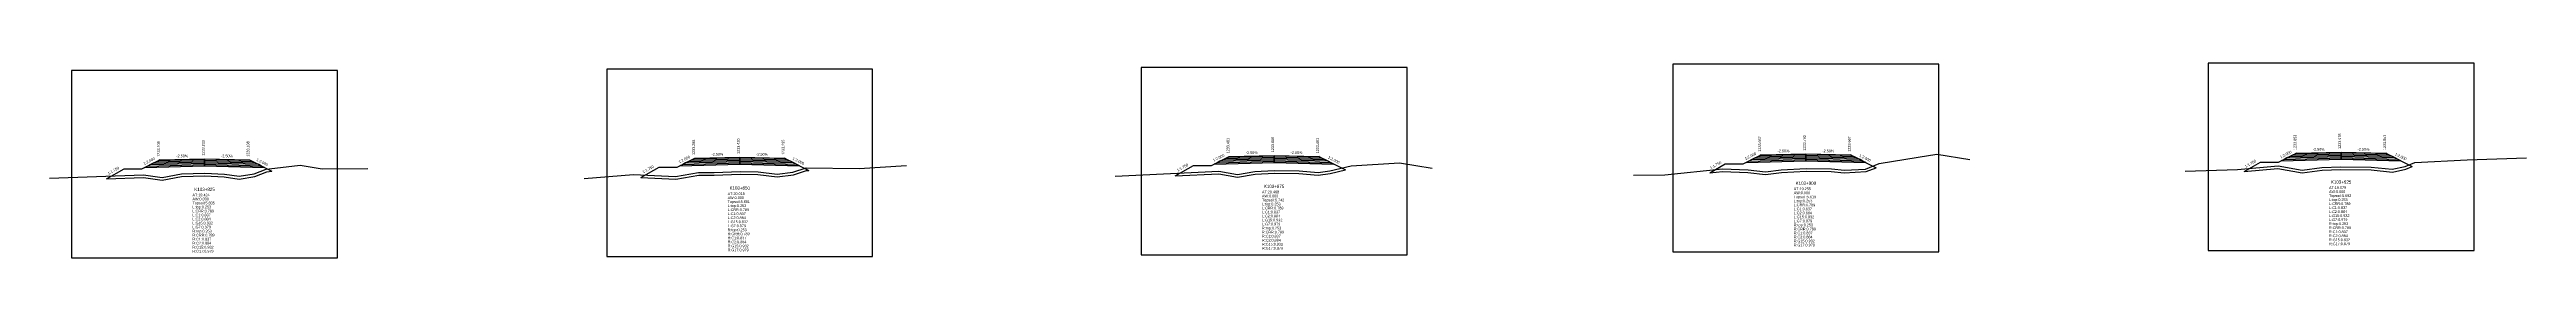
# Model space of a CAD drawing. Extents: x -7 to 78429, y 1189 to 1262.
# Drawn here: x 43836.9 to 44113.6, y 1222.1 to 1244 of the extents above; entities that cross this region are included whole.
import ezdxf
from ezdxf.enums import TextEntityAlignment as Align

# ---------------------------------------------------------------- set-up
doc = ezdxf.new("R2010")
doc.units = 0

msp = doc.modelspace()

# ---------------------------------------------------------------- linework, layer by layer
at = {"layer": 'A4_BORDER', "color": 7}
for points in [[(43839.341, 1222.135), (43869.041, 1222.135), (43869.041, 1243.135), (43839.341, 1243.135), (43839.341, 1222.135)], [(43899.119, 1222.277), (43928.819, 1222.277), (43928.819, 1243.277), (43899.119, 1243.277), (43899.119, 1222.277)], [(43958.81, 1222.468), (43988.51, 1222.468), (43988.51, 1243.468), (43958.81, 1243.468), (43958.81, 1222.468)], [(44018.215, 1222.823), (44047.915, 1222.823), (44047.915, 1243.823), (44018.215, 1243.823), (44018.215, 1222.823)], [(44078.004, 1222.958), (44107.704, 1222.958), (44107.704, 1243.958), (44078.004, 1243.958), (44078.004, 1222.958)]]:
    msp.add_lwpolyline(points, dxfattribs=at)
at = {"layer": 'CLEAR_GROUND', "color": 8}
for points in [[(43843.225, 1230.985), (43847.35, 1231.138), (43849.47, 1230.834), (43851.628, 1231.252), (43854.205, 1231.32), (43856.383, 1231.227), (43858.071, 1230.973), (43859.791, 1231.243), (43861.137, 1231.78), (43861.694, 1231.857)], [(43902.925, 1231.127), (43906.819, 1230.97), (43909.385, 1231.412), (43911.127, 1231.385), (43914.008, 1231.516), (43915.993, 1231.495), (43918.155, 1231.204), (43919.966, 1231.43), (43921.445, 1231.934), (43921.701, 1231.929)], [(43962.625, 1231.318), (43967.472, 1231.554), (43969.557, 1231.181), (43971.542, 1231.508), (43973.689, 1231.623), (43976.437, 1231.588), (43978.594, 1231.403), (43979.931, 1231.599), (43981.629, 1231.996)], [(44022.325, 1231.673), (44023.745, 1231.827), (44026.59, 1231.708), (44028.558, 1231.473), (44030.329, 1231.704), (44033.104, 1231.859), (44035.892, 1231.806), (44037.357, 1231.676), (44039.796, 1231.796), (44040.913, 1232.243)], [(44082.025, 1231.808), (44085.793, 1232.156), (44088.515, 1231.663), (44090.735, 1231.971), (44092.834, 1232.031), (44096.213, 1231.984), (44098.577, 1231.754), (44100.088, 1232.082), (44100.808, 1232.376)]]:
    msp.add_lwpolyline(points, dxfattribs=at)
at = {"layer": 'DESIGN_ROAD_TRIMMED', "color": 1}
for points in [[(43843.225, 1230.985), (43845.191, 1232.108), (43847.191, 1232.108), (43849.191, 1233.108), (43849.191, 1233.108), (43849.086, 1233.055), (43849.086, 1233.055), (43848.77, 1232.897), (43848.77, 1232.897), (43848.454, 1232.74), (43848.454, 1232.74), (43848.139, 1232.582), (43848.139, 1232.582), (43847.823, 1232.424), (43847.823, 1232.424), (43847.507, 1232.266), (43854.191, 1232.433), (43854.191, 1232.583), (43854.191, 1232.583), (43854.191, 1232.733), (43854.191, 1232.733), (43854.191, 1232.883), (43854.191, 1232.883), (43854.191, 1233.033), (43854.191, 1233.033), (43854.191, 1233.183), (43854.191, 1233.183), (43854.191, 1233.233), (43854.191, 1233.233), (43854.191, 1233.233), (43854.191, 1233.233), (43854.191, 1233.233), (43854.191, 1233.183), (43854.191, 1233.183), (43854.191, 1233.033), (43854.191, 1233.033), (43854.191, 1232.883), (43854.191, 1232.883), (43854.191, 1232.733), (43854.191, 1232.733), (43854.191, 1232.583), (43854.191, 1232.583), (43854.191, 1232.433), (43860.876, 1232.266), (43860.56, 1232.424), (43860.56, 1232.424), (43860.244, 1232.582), (43860.244, 1232.582), (43859.928, 1232.74), (43859.928, 1232.74), (43859.612, 1232.897), (43859.612, 1232.897), (43859.297, 1233.055), (43859.297, 1233.055), (43859.191, 1233.108), (43859.191, 1233.108), (43861.694, 1231.857)], [(43902.925, 1231.127), (43904.969, 1232.295), (43906.969, 1232.295), (43908.969, 1233.295), (43908.969, 1233.295), (43908.864, 1233.242), (43908.864, 1233.242), (43908.548, 1233.084), (43908.548, 1233.084), (43908.233, 1232.927), (43908.233, 1232.927), (43907.917, 1232.769), (43907.917, 1232.769), (43907.601, 1232.611), (43907.601, 1232.611), (43907.285, 1232.453), (43913.969, 1232.62), (43913.969, 1232.77), (43913.969, 1232.77), (43913.969, 1232.92), (43913.969, 1232.92), (43913.969, 1233.07), (43913.969, 1233.07), (43913.969, 1233.22), (43913.969, 1233.22), (43913.969, 1233.37), (43913.969, 1233.37), (43913.969, 1233.42), (43913.969, 1233.42), (43913.969, 1233.42), (43913.969, 1233.42), (43913.969, 1233.42), (43913.969, 1233.37), (43913.969, 1233.37), (43913.969, 1233.22), (43913.969, 1233.22), (43913.969, 1233.07), (43913.969, 1233.07), (43913.969, 1232.92), (43913.969, 1232.92), (43913.969, 1232.77), (43913.969, 1232.77), (43913.969, 1232.62), (43920.654, 1232.453), (43920.338, 1232.611), (43920.338, 1232.611), (43920.022, 1232.769), (43920.022, 1232.769), (43919.706, 1232.927), (43919.706, 1232.927), (43919.391, 1233.084), (43919.391, 1233.084), (43919.075, 1233.242), (43919.075, 1233.242), (43918.969, 1233.295), (43918.969, 1233.295), (43921.701, 1231.929)], [(43962.625, 1231.318), (43964.66, 1232.481), (43966.66, 1232.481), (43968.66, 1233.481), (43968.66, 1233.481), (43968.555, 1233.428), (43968.555, 1233.428), (43968.239, 1233.27), (43968.239, 1233.27), (43967.923, 1233.113), (43967.923, 1233.113), (43967.607, 1232.955), (43967.607, 1232.955), (43967.292, 1232.797), (43967.292, 1232.797), (43966.976, 1232.639), (43973.66, 1232.806), (43973.66, 1232.956), (43973.66, 1232.956), (43973.66, 1233.106), (43973.66, 1233.106), (43973.66, 1233.256), (43973.66, 1233.256), (43973.66, 1233.406), (43973.66, 1233.406), (43973.66, 1233.556), (43973.66, 1233.556), (43973.66, 1233.606), (43973.66, 1233.606), (43973.66, 1233.606), (43973.66, 1233.606), (43973.66, 1233.606), (43973.66, 1233.556), (43973.66, 1233.556), (43973.66, 1233.406), (43973.66, 1233.406), (43973.66, 1233.256), (43973.66, 1233.256), (43973.66, 1233.106), (43973.66, 1233.106), (43973.66, 1232.956), (43973.66, 1232.956), (43973.66, 1232.806), (43980.344, 1232.639), (43980.028, 1232.797), (43980.028, 1232.797), (43979.713, 1232.955), (43979.713, 1232.955), (43979.397, 1233.113), (43979.397, 1233.113), (43979.081, 1233.27), (43979.081, 1233.27), (43978.765, 1233.428), (43978.765, 1233.428), (43978.66, 1233.481), (43978.66, 1233.481), (43981.629, 1231.996)], [(44022.325, 1231.673), (44024.065, 1232.667), (44026.065, 1232.667), (44028.065, 1233.667), (44028.065, 1233.667), (44027.959, 1233.614), (44027.959, 1233.614), (44027.644, 1233.456), (44027.644, 1233.456), (44027.328, 1233.299), (44027.328, 1233.299), (44027.012, 1233.141), (44027.012, 1233.141), (44026.696, 1232.983), (44026.696, 1232.983), (44026.38, 1232.825), (44033.065, 1232.992), (44033.065, 1233.142), (44033.065, 1233.142), (44033.065, 1233.292), (44033.065, 1233.292), (44033.065, 1233.442), (44033.065, 1233.442), (44033.065, 1233.592), (44033.065, 1233.592), (44033.065, 1233.742), (44033.065, 1233.742), (44033.065, 1233.792), (44033.065, 1233.792), (44033.065, 1233.792), (44033.065, 1233.792), (44033.065, 1233.792), (44033.065, 1233.742), (44033.065, 1233.742), (44033.065, 1233.592), (44033.065, 1233.592), (44033.065, 1233.442), (44033.065, 1233.442), (44033.065, 1233.292), (44033.065, 1233.292), (44033.065, 1233.142), (44033.065, 1233.142), (44033.065, 1232.992), (44039.749, 1232.825), (44039.433, 1232.983), (44039.433, 1232.983), (44039.117, 1233.141), (44039.117, 1233.141), (44038.801, 1233.299), (44038.801, 1233.299), (44038.486, 1233.456), (44038.486, 1233.456), (44038.17, 1233.614), (44038.17, 1233.614), (44038.065, 1233.667), (44038.065, 1233.667), (44040.913, 1232.243)], [(44082.025, 1231.808), (44083.854, 1232.853), (44085.854, 1232.853), (44087.854, 1233.853), (44087.854, 1233.853), (44087.749, 1233.8), (44087.749, 1233.8), (44087.433, 1233.642), (44087.433, 1233.642), (44087.117, 1233.485), (44087.117, 1233.485), (44086.802, 1233.327), (44086.802, 1233.327), (44086.486, 1233.169), (44086.486, 1233.169), (44086.17, 1233.011), (44092.854, 1233.178), (44092.854, 1233.328), (44092.854, 1233.328), (44092.854, 1233.478), (44092.854, 1233.478), (44092.854, 1233.628), (44092.854, 1233.628), (44092.854, 1233.778), (44092.854, 1233.778), (44092.854, 1233.928), (44092.854, 1233.928), (44092.854, 1233.978), (44092.854, 1233.978), (44092.854, 1233.978), (44092.854, 1233.978), (44092.854, 1233.978), (44092.854, 1233.928), (44092.854, 1233.928), (44092.854, 1233.778), (44092.854, 1233.778), (44092.854, 1233.628), (44092.854, 1233.628), (44092.854, 1233.478), (44092.854, 1233.478), (44092.854, 1233.328), (44092.854, 1233.328), (44092.854, 1233.178), (44099.539, 1233.011), (44099.223, 1233.169), (44099.223, 1233.169), (44098.907, 1233.327), (44098.907, 1233.327), (44098.591, 1233.485), (44098.591, 1233.485), (44098.275, 1233.642), (44098.275, 1233.642), (44097.96, 1233.8), (44097.96, 1233.8), (44097.854, 1233.853), (44097.854, 1233.853), (44100.808, 1232.376)]]:
    msp.add_lwpolyline(points, dxfattribs=at)
at = {"layer": 'FINISHED_ROAD', "color": 2}
for points in [[(43845.191, 1232.108), (43847.191, 1232.108), (43849.191, 1233.108), (43849.191, 1233.108), (43854.191, 1233.233), (43859.191, 1233.108), (43859.191, 1233.108)], [(43904.969, 1232.295), (43906.969, 1232.295), (43908.969, 1233.295), (43908.969, 1233.295), (43913.969, 1233.42), (43918.969, 1233.295), (43918.969, 1233.295)], [(43964.66, 1232.481), (43966.66, 1232.481), (43968.66, 1233.481), (43968.66, 1233.481), (43973.66, 1233.606), (43978.66, 1233.481), (43978.66, 1233.481)], [(44024.065, 1232.667), (44026.065, 1232.667), (44028.065, 1233.667), (44028.065, 1233.667), (44033.065, 1233.792), (44038.065, 1233.667), (44038.065, 1233.667)], [(44083.854, 1232.853), (44085.854, 1232.853), (44087.854, 1233.853), (44087.854, 1233.853), (44092.854, 1233.978), (44097.854, 1233.853), (44097.854, 1233.853)]]:
    msp.add_lwpolyline(points, dxfattribs=at)
at = {"layer": 'LAYER_0', "color": 4}
for points in [[(43849.191, 1233.108), (43849.086, 1233.055), (43854.191, 1233.183), (43854.191, 1233.233)], [(43908.969, 1233.295), (43908.864, 1233.242), (43913.969, 1233.37), (43913.969, 1233.42)], [(43968.66, 1233.481), (43968.555, 1233.428), (43973.66, 1233.556), (43973.66, 1233.606)], [(44028.065, 1233.667), (44027.959, 1233.614), (44033.065, 1233.742), (44033.065, 1233.792)], [(44087.854, 1233.853), (44087.749, 1233.8), (44092.854, 1233.928), (44092.854, 1233.978)]]:
    msp.add_lwpolyline(points, dxfattribs=at)
at = {"layer": 'LAYER_1', "color": 4}
for points in [[(43849.086, 1233.055), (43848.77, 1232.897), (43854.191, 1233.033), (43854.191, 1233.183)], [(43908.864, 1233.242), (43908.548, 1233.084), (43913.969, 1233.22), (43913.969, 1233.37)], [(43968.555, 1233.428), (43968.239, 1233.27), (43973.66, 1233.406), (43973.66, 1233.556)], [(44027.959, 1233.614), (44027.644, 1233.456), (44033.065, 1233.592), (44033.065, 1233.742)], [(44087.749, 1233.8), (44087.433, 1233.642), (44092.854, 1233.778), (44092.854, 1233.928)]]:
    msp.add_lwpolyline(points, dxfattribs=at)
at = {"layer": 'LAYER_10', "color": 6}
for points in [[(43860.244, 1232.582), (43860.56, 1232.424), (43854.191, 1232.583), (43854.191, 1232.733)], [(43920.022, 1232.769), (43920.338, 1232.611), (43913.969, 1232.77), (43913.969, 1232.92)], [(43979.713, 1232.955), (43980.028, 1232.797), (43973.66, 1232.956), (43973.66, 1233.106)], [(44039.117, 1233.141), (44039.433, 1232.983), (44033.065, 1233.142), (44033.065, 1233.292)], [(44098.907, 1233.327), (44099.223, 1233.169), (44092.854, 1233.328), (44092.854, 1233.478)]]:
    msp.add_lwpolyline(points, dxfattribs=at)
at = {"layer": 'LAYER_11', "color": 6}
for points in [[(43860.56, 1232.424), (43860.876, 1232.266), (43854.191, 1232.433), (43854.191, 1232.583)], [(43920.338, 1232.611), (43920.654, 1232.453), (43913.969, 1232.62), (43913.969, 1232.77)], [(43980.028, 1232.797), (43980.344, 1232.639), (43973.66, 1232.806), (43973.66, 1232.956)], [(44039.433, 1232.983), (44039.749, 1232.825), (44033.065, 1232.992), (44033.065, 1233.142)], [(44099.223, 1233.169), (44099.539, 1233.011), (44092.854, 1233.178), (44092.854, 1233.328)]]:
    msp.add_lwpolyline(points, dxfattribs=at)
at = {"layer": 'LAYER_2', "color": 4}
for points in [[(43848.77, 1232.897), (43848.454, 1232.74), (43854.191, 1232.883), (43854.191, 1233.033)], [(43908.548, 1233.084), (43908.233, 1232.927), (43913.969, 1233.07), (43913.969, 1233.22)], [(43968.239, 1233.27), (43967.923, 1233.113), (43973.66, 1233.256), (43973.66, 1233.406)], [(44027.644, 1233.456), (44027.328, 1233.299), (44033.065, 1233.442), (44033.065, 1233.592)], [(44087.433, 1233.642), (44087.117, 1233.485), (44092.854, 1233.628), (44092.854, 1233.778)]]:
    msp.add_lwpolyline(points, dxfattribs=at)
at = {"layer": 'LAYER_3', "color": 4}
for points in [[(43848.454, 1232.74), (43848.139, 1232.582), (43854.191, 1232.733), (43854.191, 1232.883)], [(43908.233, 1232.927), (43907.917, 1232.769), (43913.969, 1232.92), (43913.969, 1233.07)], [(43967.923, 1233.113), (43967.607, 1232.955), (43973.66, 1233.106), (43973.66, 1233.256)], [(44027.328, 1233.299), (44027.012, 1233.141), (44033.065, 1233.292), (44033.065, 1233.442)], [(44087.117, 1233.485), (44086.802, 1233.327), (44092.854, 1233.478), (44092.854, 1233.628)]]:
    msp.add_lwpolyline(points, dxfattribs=at)
at = {"layer": 'LAYER_4', "color": 4}
for points in [[(43848.139, 1232.582), (43847.823, 1232.424), (43854.191, 1232.583), (43854.191, 1232.733)], [(43907.917, 1232.769), (43907.601, 1232.611), (43913.969, 1232.77), (43913.969, 1232.92)], [(43967.607, 1232.955), (43967.292, 1232.797), (43973.66, 1232.956), (43973.66, 1233.106)], [(44027.012, 1233.141), (44026.696, 1232.983), (44033.065, 1233.142), (44033.065, 1233.292)], [(44086.802, 1233.327), (44086.486, 1233.169), (44092.854, 1233.328), (44092.854, 1233.478)]]:
    msp.add_lwpolyline(points, dxfattribs=at)
at = {"layer": 'LAYER_5', "color": 4}
for points in [[(43847.823, 1232.424), (43847.507, 1232.266), (43854.191, 1232.433), (43854.191, 1232.583)], [(43907.601, 1232.611), (43907.285, 1232.453), (43913.969, 1232.62), (43913.969, 1232.77)], [(43967.292, 1232.797), (43966.976, 1232.639), (43973.66, 1232.806), (43973.66, 1232.956)], [(44026.696, 1232.983), (44026.38, 1232.825), (44033.065, 1232.992), (44033.065, 1233.142)], [(44086.486, 1233.169), (44086.17, 1233.011), (44092.854, 1233.178), (44092.854, 1233.328)]]:
    msp.add_lwpolyline(points, dxfattribs=at)
at = {"layer": 'LAYER_6', "color": 6}
for points in [[(43859.191, 1233.108), (43859.297, 1233.055), (43854.191, 1233.183), (43854.191, 1233.233)], [(43918.969, 1233.295), (43919.075, 1233.242), (43913.969, 1233.37), (43913.969, 1233.42)], [(43978.66, 1233.481), (43978.765, 1233.428), (43973.66, 1233.556), (43973.66, 1233.606)], [(44038.065, 1233.667), (44038.17, 1233.614), (44033.065, 1233.742), (44033.065, 1233.792)], [(44097.854, 1233.853), (44097.96, 1233.8), (44092.854, 1233.928), (44092.854, 1233.978)]]:
    msp.add_lwpolyline(points, dxfattribs=at)
at = {"layer": 'LAYER_7', "color": 6}
for points in [[(43859.297, 1233.055), (43859.612, 1232.897), (43854.191, 1233.033), (43854.191, 1233.183)], [(43919.075, 1233.242), (43919.391, 1233.084), (43913.969, 1233.22), (43913.969, 1233.37)], [(43978.765, 1233.428), (43979.081, 1233.27), (43973.66, 1233.406), (43973.66, 1233.556)], [(44038.17, 1233.614), (44038.486, 1233.456), (44033.065, 1233.592), (44033.065, 1233.742)], [(44097.96, 1233.8), (44098.275, 1233.642), (44092.854, 1233.778), (44092.854, 1233.928)]]:
    msp.add_lwpolyline(points, dxfattribs=at)
at = {"layer": 'LAYER_8', "color": 6}
for points in [[(43859.612, 1232.897), (43859.928, 1232.74), (43854.191, 1232.883), (43854.191, 1233.033)], [(43919.391, 1233.084), (43919.706, 1232.927), (43913.969, 1233.07), (43913.969, 1233.22)], [(43979.081, 1233.27), (43979.397, 1233.113), (43973.66, 1233.256), (43973.66, 1233.406)], [(44038.486, 1233.456), (44038.801, 1233.299), (44033.065, 1233.442), (44033.065, 1233.592)], [(44098.275, 1233.642), (44098.591, 1233.485), (44092.854, 1233.628), (44092.854, 1233.778)]]:
    msp.add_lwpolyline(points, dxfattribs=at)
at = {"layer": 'LAYER_9', "color": 6}
for points in [[(43859.928, 1232.74), (43860.244, 1232.582), (43854.191, 1232.733), (43854.191, 1232.883)], [(43919.706, 1232.927), (43920.022, 1232.769), (43913.969, 1232.92), (43913.969, 1233.07)], [(43979.397, 1233.113), (43979.713, 1232.955), (43973.66, 1233.106), (43973.66, 1233.256)], [(44038.801, 1233.299), (44039.117, 1233.141), (44033.065, 1233.292), (44033.065, 1233.442)], [(44098.591, 1233.485), (44098.907, 1233.327), (44092.854, 1233.478), (44092.854, 1233.628)]]:
    msp.add_lwpolyline(points, dxfattribs=at)
at = {"layer": 'NATURAL_GROUND', "color": 3}
for points in [[(43836.871, 1231.049), (43847.365, 1231.439), (43849.462, 1231.139), (43851.595, 1231.552), (43854.207, 1231.621), (43856.411, 1231.526), (43858.07, 1231.277), (43859.711, 1231.535), (43861.06, 1232.073), (43862.021, 1232.205), (43864.851, 1232.53), (43867.317, 1232.129), (43872.435, 1232.156)], [(43896.608, 1231.035), (43902.121, 1231.46), (43906.799, 1231.271), (43909.361, 1231.713), (43911.122, 1231.686), (43914.002, 1231.816), (43916.014, 1231.795), (43918.156, 1231.507), (43919.898, 1231.724), (43921.397, 1232.235), (43927.301, 1232.134), (43932.596, 1232.497)], [(43955.909, 1231.292), (43967.491, 1231.856), (43969.559, 1231.486), (43971.509, 1231.807), (43973.683, 1231.924), (43976.452, 1231.888), (43978.585, 1231.705), (43979.875, 1231.894), (43982.283, 1232.458), (43987.685, 1232.777), (43991.316, 1232.181)], [(44013.804, 1231.385), (44017.294, 1231.43), (44023.735, 1232.128), (44026.615, 1232.008), (44028.557, 1231.776), (44030.302, 1232.003), (44033.099, 1232.16), (44035.909, 1232.106), (44037.363, 1231.977), (44039.732, 1232.094), (44041.259, 1232.705), (44045.622, 1233.409), (44047.71, 1233.758), (44051.383, 1233.174)], [(44075.42, 1231.845), (44081.273, 1232.04), (44085.806, 1232.459), (44088.521, 1231.967), (44090.71, 1232.271), (44092.832, 1232.331), (44096.229, 1232.284), (44098.559, 1232.058), (44099.999, 1232.37), (44101.091, 1232.816), (44106.935, 1233.104), (44113.559, 1233.334)]]:
    msp.add_lwpolyline(points, dxfattribs=at)
at = {"layer": 'STRUCTURE_LEFT', "color": 4}
for points in [[(43849.191, 1233.108), (43849.086, 1233.055), (43849.086, 1233.055), (43848.77, 1232.897), (43848.77, 1232.897), (43848.454, 1232.74), (43848.454, 1232.74), (43848.139, 1232.582), (43848.139, 1232.582), (43847.823, 1232.424), (43847.823, 1232.424), (43847.507, 1232.266), (43854.191, 1232.433), (43854.191, 1232.583), (43854.191, 1232.583), (43854.191, 1232.733), (43854.191, 1232.733), (43854.191, 1232.883), (43854.191, 1232.883), (43854.191, 1233.033), (43854.191, 1233.033), (43854.191, 1233.183), (43854.191, 1233.183), (43854.191, 1233.233), (43854.191, 1233.233)], [(43908.969, 1233.295), (43908.864, 1233.242), (43908.864, 1233.242), (43908.548, 1233.084), (43908.548, 1233.084), (43908.233, 1232.927), (43908.233, 1232.927), (43907.917, 1232.769), (43907.917, 1232.769), (43907.601, 1232.611), (43907.601, 1232.611), (43907.285, 1232.453), (43913.969, 1232.62), (43913.969, 1232.77), (43913.969, 1232.77), (43913.969, 1232.92), (43913.969, 1232.92), (43913.969, 1233.07), (43913.969, 1233.07), (43913.969, 1233.22), (43913.969, 1233.22), (43913.969, 1233.37), (43913.969, 1233.37), (43913.969, 1233.42), (43913.969, 1233.42)], [(43968.66, 1233.481), (43968.555, 1233.428), (43968.555, 1233.428), (43968.239, 1233.27), (43968.239, 1233.27), (43967.923, 1233.113), (43967.923, 1233.113), (43967.607, 1232.955), (43967.607, 1232.955), (43967.292, 1232.797), (43967.292, 1232.797), (43966.976, 1232.639), (43973.66, 1232.806), (43973.66, 1232.956), (43973.66, 1232.956), (43973.66, 1233.106), (43973.66, 1233.106), (43973.66, 1233.256), (43973.66, 1233.256), (43973.66, 1233.406), (43973.66, 1233.406), (43973.66, 1233.556), (43973.66, 1233.556), (43973.66, 1233.606), (43973.66, 1233.606)], [(44028.065, 1233.667), (44027.959, 1233.614), (44027.959, 1233.614), (44027.644, 1233.456), (44027.644, 1233.456), (44027.328, 1233.299), (44027.328, 1233.299), (44027.012, 1233.141), (44027.012, 1233.141), (44026.696, 1232.983), (44026.696, 1232.983), (44026.38, 1232.825), (44033.065, 1232.992), (44033.065, 1233.142), (44033.065, 1233.142), (44033.065, 1233.292), (44033.065, 1233.292), (44033.065, 1233.442), (44033.065, 1233.442), (44033.065, 1233.592), (44033.065, 1233.592), (44033.065, 1233.742), (44033.065, 1233.742), (44033.065, 1233.792), (44033.065, 1233.792)], [(44087.854, 1233.853), (44087.749, 1233.8), (44087.749, 1233.8), (44087.433, 1233.642), (44087.433, 1233.642), (44087.117, 1233.485), (44087.117, 1233.485), (44086.802, 1233.327), (44086.802, 1233.327), (44086.486, 1233.169), (44086.486, 1233.169), (44086.17, 1233.011), (44092.854, 1233.178), (44092.854, 1233.328), (44092.854, 1233.328), (44092.854, 1233.478), (44092.854, 1233.478), (44092.854, 1233.628), (44092.854, 1233.628), (44092.854, 1233.778), (44092.854, 1233.778), (44092.854, 1233.928), (44092.854, 1233.928), (44092.854, 1233.978), (44092.854, 1233.978)]]:
    msp.add_lwpolyline(points, dxfattribs=at)
at = {"layer": 'STRUCTURE_RIGHT', "color": 6}
for points in [[(43854.191, 1233.233), (43854.191, 1233.233), (43854.191, 1233.183), (43854.191, 1233.183), (43854.191, 1233.033), (43854.191, 1233.033), (43854.191, 1232.883), (43854.191, 1232.883), (43854.191, 1232.733), (43854.191, 1232.733), (43854.191, 1232.583), (43854.191, 1232.583), (43854.191, 1232.433), (43860.876, 1232.266), (43860.56, 1232.424), (43860.56, 1232.424), (43860.244, 1232.582), (43860.244, 1232.582), (43859.928, 1232.74), (43859.928, 1232.74), (43859.612, 1232.897), (43859.612, 1232.897), (43859.297, 1233.055), (43859.297, 1233.055), (43859.191, 1233.108)], [(43913.969, 1233.42), (43913.969, 1233.42), (43913.969, 1233.37), (43913.969, 1233.37), (43913.969, 1233.22), (43913.969, 1233.22), (43913.969, 1233.07), (43913.969, 1233.07), (43913.969, 1232.92), (43913.969, 1232.92), (43913.969, 1232.77), (43913.969, 1232.77), (43913.969, 1232.62), (43920.654, 1232.453), (43920.338, 1232.611), (43920.338, 1232.611), (43920.022, 1232.769), (43920.022, 1232.769), (43919.706, 1232.927), (43919.706, 1232.927), (43919.391, 1233.084), (43919.391, 1233.084), (43919.075, 1233.242), (43919.075, 1233.242), (43918.969, 1233.295)], [(43973.66, 1233.606), (43973.66, 1233.606), (43973.66, 1233.556), (43973.66, 1233.556), (43973.66, 1233.406), (43973.66, 1233.406), (43973.66, 1233.256), (43973.66, 1233.256), (43973.66, 1233.106), (43973.66, 1233.106), (43973.66, 1232.956), (43973.66, 1232.956), (43973.66, 1232.806), (43980.344, 1232.639), (43980.028, 1232.797), (43980.028, 1232.797), (43979.713, 1232.955), (43979.713, 1232.955), (43979.397, 1233.113), (43979.397, 1233.113), (43979.081, 1233.27), (43979.081, 1233.27), (43978.765, 1233.428), (43978.765, 1233.428), (43978.66, 1233.481)], [(44033.065, 1233.792), (44033.065, 1233.792), (44033.065, 1233.742), (44033.065, 1233.742), (44033.065, 1233.592), (44033.065, 1233.592), (44033.065, 1233.442), (44033.065, 1233.442), (44033.065, 1233.292), (44033.065, 1233.292), (44033.065, 1233.142), (44033.065, 1233.142), (44033.065, 1232.992), (44039.749, 1232.825), (44039.433, 1232.983), (44039.433, 1232.983), (44039.117, 1233.141), (44039.117, 1233.141), (44038.801, 1233.299), (44038.801, 1233.299), (44038.486, 1233.456), (44038.486, 1233.456), (44038.17, 1233.614), (44038.17, 1233.614), (44038.065, 1233.667)], [(44092.854, 1233.978), (44092.854, 1233.978), (44092.854, 1233.928), (44092.854, 1233.928), (44092.854, 1233.778), (44092.854, 1233.778), (44092.854, 1233.628), (44092.854, 1233.628), (44092.854, 1233.478), (44092.854, 1233.478), (44092.854, 1233.328), (44092.854, 1233.328), (44092.854, 1233.178), (44099.539, 1233.011), (44099.223, 1233.169), (44099.223, 1233.169), (44098.907, 1233.327), (44098.907, 1233.327), (44098.591, 1233.485), (44098.591, 1233.485), (44098.275, 1233.642), (44098.275, 1233.642), (44097.96, 1233.8), (44097.96, 1233.8), (44097.854, 1233.853)]]:
    msp.add_lwpolyline(points, dxfattribs=at)

# ---------------------------------------------------------------- texts
at = {"layer": 'INFO_TEXT'}
for s, p in [('AT:19.424', (43852.841, 1229.035)), ('AW:0.000', (43852.841, 1228.585)), ('AT:20.015', (43912.619, 1229.177)), ('AW:0.000', (43912.619, 1228.727)), ('Topsoil:5.681', (43912.619, 1228.277)), ('AT:20.468', (43972.31, 1229.368)), ('AW:0.000', (43972.31, 1228.918)), ('Topsoil:5.742', (43972.31, 1228.468)), ('AT:19.255', (44031.715, 1229.723)), ('AW:0.000', (44031.715, 1229.273)), ('Topsoil:5.619', (44031.715, 1228.823)), ('L:top:0.253', (44031.715, 1228.373)), ('AT:19.079', (44091.504, 1229.858)), ('AW:0.000', (44091.504, 1229.408)), ('Topsoil:5.692', (44091.504, 1228.958)), ('L:top:0.253', (44091.504, 1228.508)), ('Topsoil:5.605', (43852.841, 1228.135)), ('L:top:0.253', (43852.841, 1227.685)), ('L:CRR:0.789', (43852.841, 1227.235)), ('L:C1:0.837', (43852.841, 1226.785)), ('L:C2:0.884', (43852.841, 1226.335)), ('L:G15:0.932', (43852.841, 1225.885)), ('L:G7:0.979', (43852.841, 1225.435)), ('L:top:0.253', (43912.619, 1227.827)), ('L:CRR:0.789', (43912.619, 1227.377)), ('L:C1:0.837', (43912.619, 1226.927)), ('L:C2:0.884', (43912.619, 1226.477)), ('L:G15:0.932', (43912.619, 1226.027)), ('L:G7:0.979', (43912.619, 1225.577)), ('L:top:0.253', (43972.31, 1228.018)), ('L:CRR:0.789', (43972.31, 1227.568)), ('L:C1:0.837', (43972.31, 1227.118)), ('L:C2:0.884', (43972.31, 1226.668)), ('L:G15:0.932', (43972.31, 1226.218)), ('L:G7:0.979', (43972.31, 1225.768)), ('L:CRR:0.789', (44031.715, 1227.923)), ('L:C1:0.837', (44031.715, 1227.473)), ('L:C2:0.884', (44031.715, 1227.023)), ('L:G15:0.932', (44031.715, 1226.573)), ('L:G7:0.979', (44031.715, 1226.123)), ('R:top:0.253', (44031.715, 1225.673)), ('L:CRR:0.789', (44091.504, 1228.058)), ('L:C1:0.837', (44091.504, 1227.608)), ('L:C2:0.884', (44091.504, 1227.158)), ('L:G15:0.932', (44091.504, 1226.708)), ('L:G7:0.979', (44091.504, 1226.258)), ('R:top:0.253', (44091.504, 1225.808)), ('R:top:0.253', (43852.841, 1224.985)), ('R:CRR:0.789', (43852.841, 1224.535)), ('R:C1:0.837', (43852.841, 1224.085)), ('R:C2:0.884', (43852.841, 1223.635)), ('R:G15:0.932', (43852.841, 1223.185)), ('R:G17:0.979', (43852.841, 1222.735)), ('R:top:0.253', (43912.619, 1225.127)), ('R:CRR:0.789', (43912.619, 1224.677)), ('R:C1:0.837', (43912.619, 1224.227)), ('R:C2:0.884', (43912.619, 1223.777)), ('R:G15:0.932', (43912.619, 1223.327)), ('R:G17:0.979', (43912.619, 1222.877)), ('R:top:0.253', (43972.31, 1225.318)), ('R:CRR:0.789', (43972.31, 1224.868)), ('R:C1:0.837', (43972.31, 1224.418)), ('R:C2:0.884', (43972.31, 1223.968)), ('R:G15:0.932', (43972.31, 1223.518)), ('R:G17:0.979', (43972.31, 1223.068)), ('R:CRR:0.789', (44031.715, 1225.223)), ('R:C1:0.837', (44031.715, 1224.773)), ('R:C2:0.884', (44031.715, 1224.323)), ('R:G15:0.932', (44031.715, 1223.873)), ('R:G17:0.979', (44031.715, 1223.423)), ('R:CRR:0.789', (44091.504, 1225.358)), ('R:C1:0.837', (44091.504, 1224.908)), ('R:C2:0.884', (44091.504, 1224.458)), ('R:G15:0.932', (44091.504, 1224.008)), ('R:G17:0.979', (44091.504, 1223.558))]:
    msp.add_text(s, height=0.3, dxfattribs=at).set_placement(p)
at = {"layer": 'LEFT_TEXT_H'}
for s, p in [('1233.108', (43849.191, 1233.468)), ('1233.295', (43908.969, 1233.655)), ('1233.481', (43968.66, 1233.841)), ('1233.667', (44028.065, 1234.027)), ('1233.853', (44087.854, 1234.213))]:
    msp.add_text(s, height=0.3, rotation=90, dxfattribs=at).set_placement(p)
at = {"layer": 'POINT_TEXT_H'}
for s, p in [('1233.233', (43854.191, 1233.593)), ('1233.420', (43913.969, 1233.78)), ('1233.606', (43973.66, 1233.966)), ('1233.792', (44033.065, 1234.152)), ('1233.978', (44092.854, 1234.338))]:
    msp.add_text(s, height=0.3, rotation=90, dxfattribs=at).set_placement(p)
at = {"layer": 'RIGHT_TEXT_H'}
for s, p in [('1233.108', (43859.191, 1233.468)), ('1233.295', (43918.969, 1233.655)), ('1233.481', (43978.66, 1233.841)), ('1233.667', (44038.065, 1234.027)), ('1233.853', (44097.854, 1234.213))]:
    msp.add_text(s, height=0.3, rotation=90, dxfattribs=at).set_placement(p)
at = {"layer": 'SLOPE_left'}
for s, rotation, p in [('1:2.000', 26.565, (44086.774, 1233.514)), ('1:1.750', 29.745, (43844.119, 1231.703)), ('1:2.000', 26.565, (43848.111, 1232.769)), ('1:1.750', 29.745, (43903.858, 1231.867)), ('1:2.000', 26.565, (43907.889, 1232.956)), ('1:1.750', 29.745, (43963.553, 1232.056)), ('1:2.000', 26.565, (43967.579, 1233.142)), ('1:1.750', 29.745, (44023.106, 1232.326)), ('1:2.000', 26.565, (44026.984, 1233.328)), ('1:1.750', 29.745, (44082.85, 1232.487))]:
    msp.add_text(s, height=0.3, rotation=rotation, dxfattribs=at).set_placement(p, align=Align.BOTTOM_CENTER)
at = {"layer": 'SLOPE_right'}
for p in [(43860.523, 1232.643), (43920.416, 1232.773), (43980.225, 1232.9), (44039.569, 1233.116), (44099.412, 1233.275)]:
    msp.add_text('1:2.000', height=0.3, rotation=-26.565, dxfattribs=at).set_placement(p, align=Align.BOTTOM_CENTER)
at = {"layer": 'SLOPE_TEXT'}
for p in [(43971.16, 1233.784), (43976.16, 1233.784), (44030.565, 1233.969), (44035.565, 1233.969), (44090.354, 1234.156), (44095.354, 1234.156), (43851.691, 1233.41), (43856.691, 1233.41), (43911.469, 1233.598), (43916.469, 1233.598)]:
    msp.add_text('-2.50%', height=0.3, dxfattribs=at).set_placement(p, align=Align.CENTER)
at = {"layer": 'STATION_TITLE'}
for s, p in [('K103+825', (43854.191, 1229.635)), ('K103+850', (43913.969, 1229.777)), ('K103+875', (43973.66, 1229.968)), ('K103+900', (44033.065, 1230.323)), ('K103+925', (44092.854, 1230.458))]:
    msp.add_text(s, height=0.36, dxfattribs=at).set_placement(p, align=Align.CENTER)

doc.saveas('drawing.dxf')
